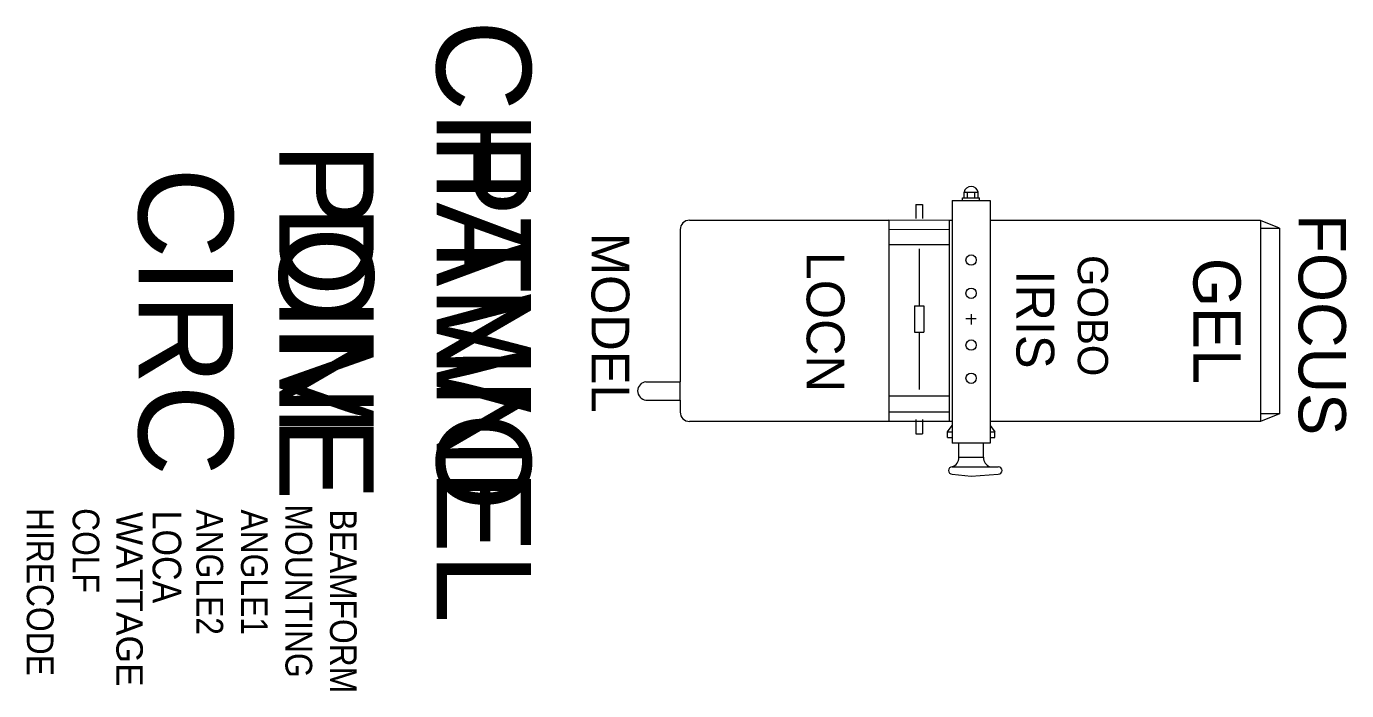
# Model space of a CAD drawing. Extents: x -3848 to -2450, y -115 to 588.
import ezdxf
from ezdxf.enums import TextEntityAlignment as Align

# ---------------------------------------------------------------- set-up
doc = ezdxf.new("R2010")
doc.units = 0
doc.layers.get('0').update_dxf_attribs({"linetype": 'CONTINUOUS'})
for name, color, linetype in [('CHANNEL', 3, 'CONTINUOUS'), ('CIRC', 6, 'CONTINUOUS'), ('DIMMER', 4, 'CONTINUOUS'), ('DWG', 7, 'CONTINUOUS'), ('FOCUS', 2, 'CONTINUOUS'), ('GEL', 1, 'CONTINUOUS'), ('LANTERNS', 4, 'CONTINUOUS'), ('LOCATION', 7, 'CONTINUOUS'), ('MODEL', 6, 'CONTINUOUS'), ('PATCH', 5, 'CONTINUOUS'), ('PATCH2', 5, 'CONTINUOUS')]:
    doc.layers.add(name, color=color, linetype=linetype)

msp = doc.modelspace()

# ---------------------------------------------------------------- linework, layer by layer
for p, q in [((-2856.7, 403.8), (-2856.7, 406.8)), ((-2856.7, 406.8), (-2838.7, 406.8)), ((-2855.2, 406.8), (-2855.2, 412.8)), ((-2855.2, 412.8), (-2840.2, 412.8)), ((-2851.7, 406.8), (-2851.7, 412.8)), ((-2843.7, 406.8), (-2843.7, 412.8)), ((-2840.2, 406.8), (-2840.2, 412.8)), ((-2838.7, 403.8), (-2838.7, 406.8)), ((-2906.2, 399.7), (-2906.2, 384.6)), ((-2906.2, 399.7), (-2899.2, 399.7)), ((-2899.2, 399.7), (-2899.2, 384.6)), ((-2867.7, 403.8), (-2867.7, 146.8)), ((-2867.7, 403.8), (-2827.7, 403.8)), ((-2827.7, 403.8), (-2827.7, 146.8)), ((-2870.7, 382.8), (-2934.8, 383)), ((-2541.2, 382.8), (-2541.2, 173.7)), ((-2521, 374.7), (-2541.2, 382.8)), ((-3155.8, 373), (-3155.8, 211.8)), ((-2870.7, 372.8), (-2934.8, 373)), ((-2934.8, 357.2), (-2870.7, 357.2)), ((-2902.7, 352.7), (-2902.7, 292.2)), ((-2907.7, 292.2), (-2907.7, 264.3)), ((-2907.7, 292.2), (-2897.7, 292.2)), ((-2897.7, 292.2), (-2897.7, 264.3)), ((-2847.7, 283.4), (-2847.7, 272.4)), ((-2842.2, 278.3), (-2853.2, 278.3)), ((-2907.7, 264.3), (-2897.7, 264.3)), ((-2902.7, 264.3), (-2902.7, 203.7)), ((-3155.8, 192.4), (-3155.8, 211.8)), ((-2934.8, 196.8), (-2870.7, 196.8)), ((-2521, 199.3), (-2521, 183.2)), ((-3155.8, 192.4), (-3155.8, 179.7)), ((-2867.7, 169.7), (-3145.8, 169.7)), ((-2870.6, 179.7), (-2934.8, 179.7)), ((-2906.2, 171.8), (-2906.2, 156.5)), ((-2899.2, 171.8), (-2899.2, 156.5)), ((-2541.2, 169.7), (-2827.7, 169.7)), ((-2521, 177.8), (-2541.2, 169.7)), ((-2906.2, 156.5), (-2899.2, 156.5)), ((-2872.7, 158.8), (-2867.7, 165.3)), ((-2872.7, 158.8), (-2867.7, 158.8)), ((-2872.7, 152.8), (-2872.7, 158.8)), ((-2827.7, 165.3), (-2822.7, 158.8)), ((-2827.7, 158.8), (-2822.7, 158.8)), ((-2822.7, 152.8), (-2822.7, 158.8)), ((-2872.7, 152.8), (-2867.7, 152.8)), ((-2827.7, 146.8), (-2867.7, 146.8)), ((-2860.7, 131.8), (-2860.7, 146.8)), ((-2834.7, 131.8), (-2834.7, 146.8)), ((-2827.7, 152.8), (-2822.7, 152.8)), ((-2860.7, 131.8), (-2834.7, 131.8)), ((-2867.7, 121.8), (-2818.9, 121.8)), ((-2867.7, 113.8), (-2847.7, 111.8)), ((-2847.7, 111.8), (-2818.9, 113.8))]:
    msp.add_line(p, q)
for centre in [(-2847.7, 340.8), (-2847.7, 305.5), (-2847.7, 250.7), (-2847.7, 215.5)]:
    msp.add_circle(centre, 5.5)
for centre, radius, start, end in [((-2847.7, 411.1), 7.67, 12.1702, 167.8298), ((-3145.8, 373), 10, 90, 180), ((-3191.2, 202.1), 9.71, 95.1468, 264.8532), ((-3145.8, 179.7), 10, 180, 270), ((-2870.9, 131.4), 10.2, 288.0473, 1.9687), ((-2824.7, 131.3), 9.99, 177.3184, 252.6657), ((-2867.7, 117.8), 4, 90, 270), ((-2818.9, 117.8), 4, 270, 90)]:
    msp.add_arc(centre, radius, start, end)
msp.add_point((-2847.7, 278.3))
msp.add_point((-2847.7, 278.3))
at = {"layer": 'DWG'}
for p, q in [((-3145.8, 383), (-2934.8, 383)), ((-2934.8, 383), (-2934.8, 169.7)), ((-2870.7, 169.7), (-2870.7, 382.8)), ((-2867.7, 382.8), (-2870.7, 382.8)), ((-2541.2, 382.8), (-2827.7, 382.8)), ((-2541.2, 382.8), (-2541.2, 374.7)), ((-2541.2, 374.7), (-2521, 374.7)), ((-2521, 374.7), (-2521, 199.3)), ((-3192.1, 211.8), (-3155.8, 211.8)), ((-3192.1, 192.4), (-3155.8, 192.4)), ((-2521, 188.6), (-2521, 177.8)), ((-2521, 177.8), (-2541.2, 177.8)), ((-2541.2, 177.8), (-2541.2, 169.7))]:
    msp.add_line(p, q, dxfattribs=at)

# ---------------------------------------------------------------- texts
at = {"layer": 'CHANNEL'}
msp.add_attdef('CHANNEL', text='', height=100, rotation=270, dxfattribs=at).set_placement((-3413.8, 275.6), align=Align.CENTER)
at = {"layer": 'CIRC'}
msp.add_attdef('CIRC', text='', height=100, rotation=270, dxfattribs=at).set_placement((-3729.4, 275.6), align=Align.CENTER)
at = {"layer": 'DIMMER'}
msp.add_attdef('DIM', text='', height=100, rotation=270, dxfattribs=at).set_placement((-3580.4, 276.4), align=Align.CENTER)
at = {"layer": 'FOCUS', "color": 30}
msp.add_attdef('FOCUS', text='', height=50, rotation=270, dxfattribs=at).set_placement((-2500.8, 272.2), align=Align.CENTER)
at = {"layer": 'GEL'}
for tag, height, p in [('GOBO', 32, (-2734.7, 281.8)), ('GEL', 50, (-2612.3, 276.2))]:
    msp.add_attdef(tag, text='', height=height, rotation=270, dxfattribs=at).set_placement(p, align=Align.CENTER)
at = {"layer": 'LANTERNS', "color": 30}
msp.add_attdef('IRIS', text='', height=40, rotation=270, dxfattribs=at).set_placement((-2779.7, 277.8), align=Align.MIDDLE)
at = {"layer": 'LANTERNS', "color": 0, "width": 0.89, "flags": 1}
for tag, p, s, height in [('HIRECODE', (-3847.8, 78), '', 28.3), ('COLF', (-3799.3, 77.9), 'Y', 28.3), ('LOCA', (-3714.6, 75.3), '', 30.3), ('ANGLE2', (-3668.2, 76.5), '26', 28.3), ('ANGLE1', (-3621, 76.5), '11', 28.3), ('MOUNTING', (-3573.9, 81.7), 'STANDARD HOOK CLAMP', 28.305), ('BEAMFORM', (-3526.7, 76.5), 'C', 28.3)]:
    msp.add_attdef(tag, p, s, height=height, rotation=270, dxfattribs=at)
at = {"layer": 'LANTERNS', "color": 0, "flags": 1}
msp.add_attdef('WATTAGE', (-3753, 74), '1000', height=28, rotation=270, dxfattribs=at)
at = {"layer": 'LOCATION'}
msp.add_attdef('LOCN', text='', height=40, rotation=270, dxfattribs=at).set_placement((-3021.9, 275.3), align=Align.CENTER)
at = {"layer": 'MODEL'}
msp.add_attdef('MODEL', text='HA2240', height=40, rotation=270, dxfattribs=at).set_placement((-3249.7, 274.3), align=Align.CENTER)
at = {"layer": 'PATCH'}
msp.add_attdef('PONE', text='', height=100, rotation=270, dxfattribs=at).set_placement((-3580.5, 275.6), align=Align.CENTER)
at = {"layer": 'PATCH2'}
msp.add_attdef('PTWO', text='', height=100, rotation=270, dxfattribs=at).set_placement((-3413.8, 275.6), align=Align.CENTER)

doc.saveas('drawing.dxf')
